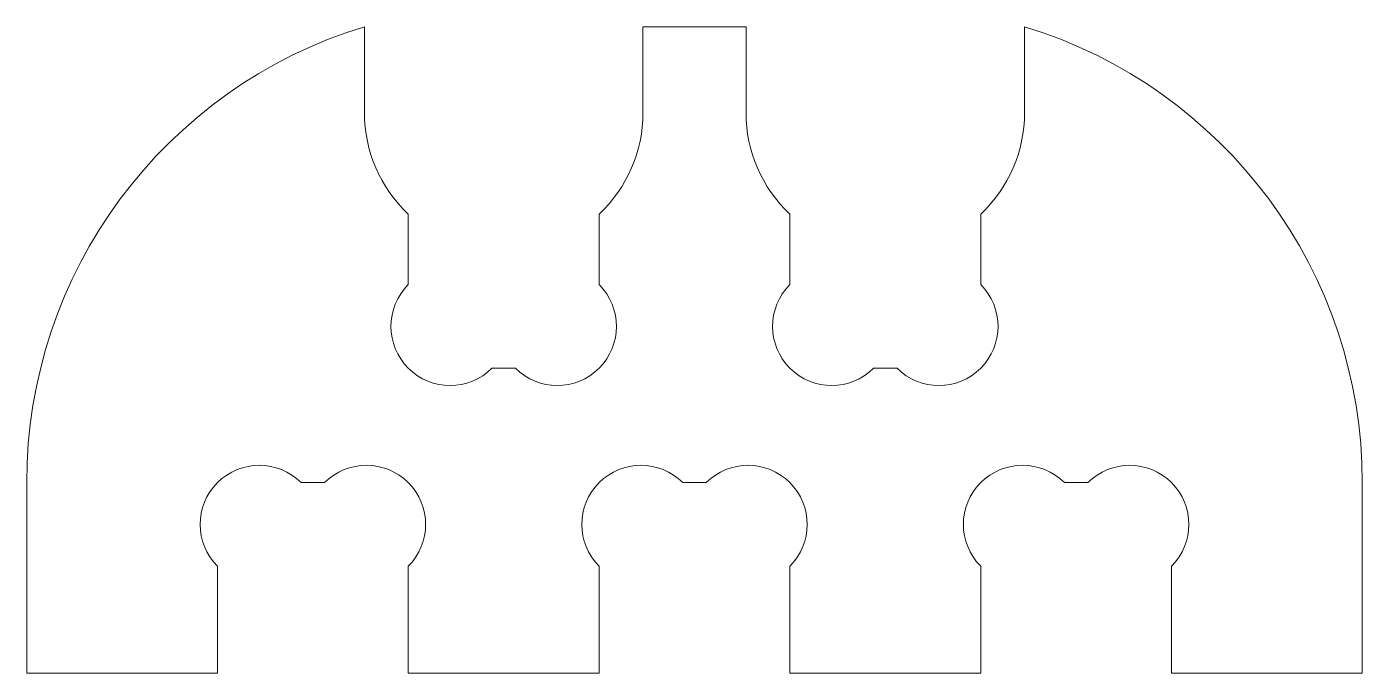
# Model space of a CAD drawing. Extents: x -17.5 to 17.5, y -5 to 12.
import ezdxf

# ---------------------------------------------------------------- set-up
doc = ezdxf.new("R2010")
doc.units = 0
doc.layers.get('0').update_dxf_attribs({"lineweight": 0})

msp = doc.modelspace()

# ---------------------------------------------------------------- linework, layer by layer
for p, q in [((-8.65, 9.7), (-8.65, 11.955)), ((1.35, 11.955), (-1.35, 11.955)), ((-1.35, 11.955), (-1.35, 9.7)), ((1.35, 9.7), (1.35, 11.955)), ((8.65, 11.955), (8.65, 9.7)), ((-7.5, 5.192), (-7.5, 7.041)), ((-2.5, 7.041), (-2.5, 5.192)), ((2.5, 5.192), (2.5, 7.041)), ((7.5, 7.041), (7.5, 5.192)), ((-4.692, 3), (-5.308, 3)), ((5.308, 3), (4.692, 3)), ((-17.5, 0), (-17.5, -5)), ((-0.308, 0), (0.308, 0)), ((9.692, 0), (10.308, 0)), ((-10.308, 0), (-9.692, 0)), ((17.5, -5), (17.5, 0)), ((-12.5, -5), (-12.5, -2.192)), ((-7.5, -2.192), (-7.5, -5)), ((-2.5, -5), (-2.5, -2.192)), ((2.5, -2.192), (2.5, -5)), ((7.5, -5), (7.5, -2.192)), ((12.5, -2.192), (12.5, -5)), ((-17.5, -5), (-12.5, -5)), ((-7.5, -5), (-2.5, -5)), ((2.5, -5), (7.5, -5)), ((12.5, -5), (17.5, -5))]:
    msp.add_line(p, q)
for centre, radius, start, end in [((-5, 0), 12.5, 106.9777, 180), ((5, 0), 12.5, 0, 73.0223), ((-5, 9.7), 3.65, 180, 226.7698), ((-5, 9.7), 3.65, 313.2302, 0), ((5, 9.7), 3.65, 180, 226.7698), ((5, 9.7), 3.65, 313.2302, 0), ((-6.404, 4.096), 1.55, 135, 315), ((-3.596, 4.096), 1.55, 225, 45), ((3.596, 4.096), 1.55, 135, 315), ((6.404, 4.096), 1.55, 225, 45), ((-11.404, -1.096), 1.55, 45, 225), ((-8.596, -1.096), 1.55, 315, 135), ((-1.404, -1.096), 1.55, 45, 225), ((1.404, -1.096), 1.55, 315, 135), ((8.596, -1.096), 1.55, 45, 225), ((11.404, -1.096), 1.55, 315, 135)]:
    msp.add_arc(centre, radius, start, end)

doc.saveas('drawing.dxf')
